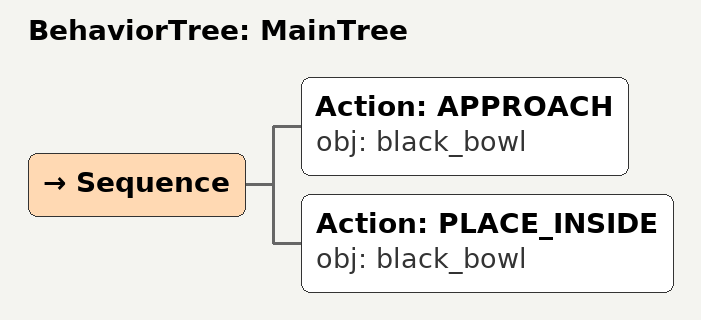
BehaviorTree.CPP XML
<root main_tree_to_execute="MainTree">
  <BehaviorTree ID="MainTree">
    <Sequence>
      <!-- Approach black_bowl -->
      <Action ID="APPROACH" obj="black_bowl" />
      <!-- Place apple inside black_bowl -->
      <Action ID="PLACE_INSIDE" obj="black_bowl" />
    </Sequence>
  </BehaviorTree>
</root>
